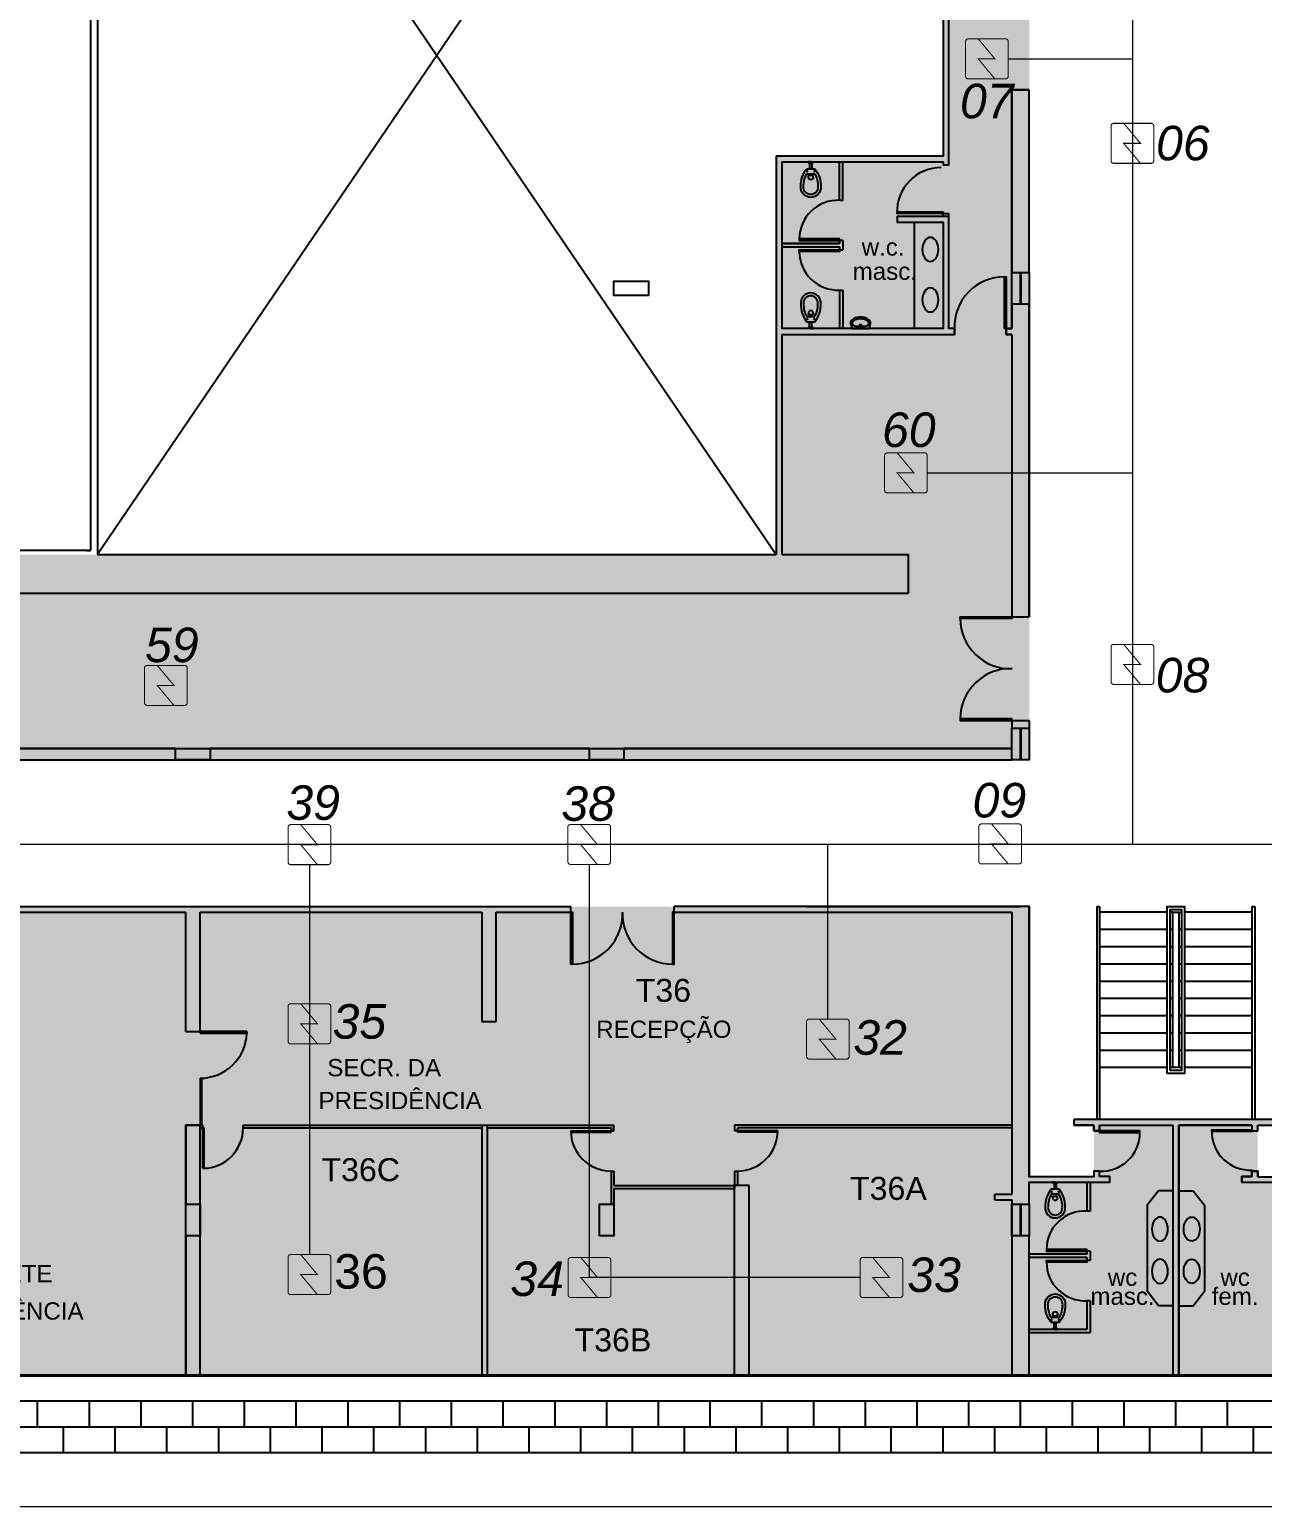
# Model space of a CAD drawing. Header units: metres. Extents: x -331 to 2982, y 362 to 2539.
# Drawn here: x 827.87 to 849.32, y 1250.24 to 1275.92 of the extents above; entities that cross this region are included whole.
import ezdxf
from ezdxf.enums import TextEntityAlignment as Align

# ---------------------------------------------------------------- set-up
doc = ezdxf.new("R2010")
doc.units = ezdxf.units.M
doc.linetypes.add('DOT075', pattern=[0.75, 0, -0.75])
doc.layers.add('_salas', color=251, linetype='Continuous', plot=False)
for name, color, linetype in [('ALV', 251, 'Continuous'), ('CX', 251, 'Continuous'), ('Det', 251, 'Continuous'), ('DET. FUMAÇA', 1, 'Continuous'), ('Div', 251, 'Continuous'), ('Est', 251, 'Continuous'), ('Mob', 251, 'Continuous'), ('Pis', 251, 'Continuous'), ('SALAS NOVAS', 7, 'Continuous'), ('Texto_Salas', 251, 'Continuous'), ('vid', 251, 'Continuous'), ('vis', 251, 'Continuous')]:
    doc.layers.add(name, color=color, linetype=linetype)
doc.styles.add('DESTAQUE', font='arial.ttf', dxfattribs={"height": 0.4})
doc.styles.add('X3G_ENTITY_14169E76', font='arial.ttf', dxfattribs={"height": 0.6})
doc.styles.add('X3G_ENTITY_14169E80', font='arial.ttf', dxfattribs={"height": 0.6})
doc.styles.add('X3G_ENTITY_14169E8A', font='arial.ttf', dxfattribs={"height": 0.6})
doc.styles.add('X3G_ENTITY_14169E94', font='arial.ttf', dxfattribs={"height": 0.6})
doc.styles.add('X3G_ENTITY_14169E9E', font='arial.ttf', dxfattribs={"height": 0.6})
doc.styles.add('X3G_ENTITY_14169F52', font='arial.ttf', dxfattribs={"height": 0.6})
doc.styles.add('X3G_ENTITY_14169F5C', font='arial.ttf', dxfattribs={"height": 0.6})
doc.styles.add('X3G_ENTITY_14169F66', font='arial.ttf', dxfattribs={"height": 0.6})
doc.styles.add('X3G_ENTITY_14169FA2', font='arial.ttf', dxfattribs={"height": 0.6})
doc.styles.add('X3G_ENTITY_14169FAC', font='arial.ttf', dxfattribs={"height": 0.6})
doc.styles.add('X3G_ENTITY_14169FB6', font='arial.ttf', dxfattribs={"height": 0.6})
doc.styles.add('X3G_ENTITY_14169FC0', font='arial.ttf', dxfattribs={"height": 0.6})
doc.styles.add('X3G_ENTITY_14169FCA', font='arial.ttf', dxfattribs={"height": 0.6})

# ---------------------------------------------------------------- blocks, each defined once
blk = doc.blocks.new('Detector de fumaça')
at = {"layer": 'DET. FUMAÇA', "linetype": 'Continuous', "lineweight": 15, "const_width": 0.0187}
blk.add_lwpolyline([(774.599, 539.816), (775.249, 539.816, -0.414214), (775.296, 539.769), (775.296, 539.167, -0.414214), (775.249, 539.12), (774.599, 539.12, -0.414214), (774.553, 539.167), (774.553, 539.769, -0.414214)], format="xyb", close=True, dxfattribs=at)
blk.add_lwpolyline([(774.773, 539.816), (775.064, 539.468), (774.773, 539.468), (775.064, 539.12)], dxfattribs=at)
blk = doc.blocks.new('MICTORIO')
at = {"layer": 'Mob'}
for p, q in [((251.968, 50.61), (251.968, 50.569)), ((252.063, 50.61), (252.187, 50.61)), ((252.063, 50.61), (252.063, 50.569)), ((252.187, 50.61), (252.187, 50.569)), ((252.282, 50.61), (252.282, 50.569)), ((251.968, 50.569), (252.282, 50.569))]:
    blk.add_line(p, q, dxfattribs=at)
blk.add_circle((252.125, 50.628), 0.0135, dxfattribs=at)
for centre, start, end in [((252.06, 50.743), 238.9514, 271.4823), ((252.19, 50.743), 268.5177, 301.0486)]:
    blk.add_arc(centre, 0.133, start, end, dxfattribs=at)
blk.add_ellipse((252.125, 50.659), major_axis=(-0.176, 0), ratio=0.617486, start_param=2.673339, end_param=6.751439, dxfattribs=at)
blk.add_rational_spline([(252.259, 50.629), (252.299, 50.679), (252.222, 50.717), (252.125, 50.766), (252.028, 50.717), (251.951, 50.679), (251.991, 50.629)], [1, 0.849339352205, 1, 0.762772005307, 1, 0.849339352207, 1], degree=2, knots=[2.673339, 2.673339, 2.673339, 3.868953, 3.868953, 5.555825, 5.555825, 6.751439, 6.751439, 6.751439], dxfattribs=at)
blk = doc.blocks.new('VASO')
at = {"layer": 'Mob'}
for p, q in [((302.351, 172.465), (302.38, 172.465)), ((302.351, 172.383), (302.38, 172.383)), ((302.38, 172.465), (302.38, 172.383)), ((302.411, 172.354), (302.411, 172.494)), ((302.499, 172.354), (302.499, 172.494)), ((302.599, 172.444), (302.499, 172.444)), ((302.599, 172.404), (302.499, 172.404)), ((302.599, 172.444), (302.599, 172.455)), ((302.599, 172.404), (302.599, 172.444)), ((302.599, 172.404), (302.599, 172.393)), ((302.619, 172.464), (302.609, 172.464)), ((302.619, 172.383), (302.609, 172.383)), ((302.619, 172.424), (302.619, 172.464)), ((302.619, 172.424), (302.619, 172.383))]:
    blk.add_line(p, q, dxfattribs=at)
for centre in [(302.453, 172.486), (302.453, 172.362)]:
    blk.add_circle(centre, 0.00707, dxfattribs=at)
for centre, radius, start, end in [((302.178, 172.42), 0.179, 86.6811, 178.7962), ((302.205, 172.134), 0.464, 50.6979, 92.0637), ((302.178, 172.427), 0.179, 181.2038, 273.3189), ((302.178, 172.42), 0.129, 86.6811, 178.7962), ((302.178, 172.427), 0.129, 181.2038, 273.3189), ((302.205, 172.713), 0.464, 267.9363, 309.3021), ((302.205, 172.134), 0.414, 60.1325, 92.0637), ((302.205, 172.713), 0.414, 267.9363, 299.8675), ((302.349, 172.422), 0.043, 86.6811, 178.7962), ((302.349, 172.426), 0.043, 181.2038, 273.3189), ((302.609, 172.455), 0.00935, 90, 180), ((302.609, 172.393), 0.00935, 180, 270)]:
    blk.add_arc(centre, radius, start, end, dxfattribs=at)

msp = doc.modelspace()

# ---------------------------------------------------------------- hatches: boundary and pattern name
at = {"layer": '_salas', "transparency": 33554559}
h = msp.add_hatch(color=256, dxfattribs=at)
h.dxf.hatch_style = 1
h.paths.add_polyline_path([(809.669, 1266.221), (809.669, 1284.721), (826.659, 1284.721), (826.659, 1284.371), (828.929, 1284.371), (828.929, 1284.151), (840.859, 1284.151), (840.859, 1277.221), (843.759, 1277.221), (843.759, 1273.721), (845.259, 1273.721), (845.259, 1288.321), (844.959, 1288.321), (844.959, 1287.721), (801.119, 1287.721), (801.119, 1269.471), (806.009, 1269.471), (806.009, 1266.721), (808.709, 1266.721), (808.709, 1266.221)])
h = msp.add_hatch(color=256, dxfattribs=at)
h.dxf.hatch_style = 1
h.paths.add_polyline_path([(845.258, 1260.671), (806.008, 1260.671), (806.008, 1266.721), (806.008, 1269.471), (801.118, 1269.471), (801.118, 1266.371), (801.118, 1258.571), (794.808, 1258.571), (794.808, 1266.371), (794.808, 1266.521), (794.608, 1266.521), (794.608, 1250.721), (794.808, 1250.721), (794.808, 1252.511), (870.318, 1252.511), (870.318, 1276.021), (861.583, 1276.021), (861.529, 1275.921), (859.578, 1272.271), (857.358, 1272.271), (851.958, 1272.271), (849.558, 1272.271), (849.558, 1263.221), (850.458, 1263.221), (850.458, 1255.977), (849.233, 1255.977), (849.233, 1256.871), (849.583, 1256.871), (849.583, 1256.971), (846.033, 1256.971), (846.033, 1256.871), (846.383, 1256.871), (846.383, 1255.977), (845.258, 1255.977)])
h = msp.add_hatch(color=256, dxfattribs=at)
h.dxf.hatch_style = 1
h.paths.add_polyline_path([(845.259, 1263.221), (845.259, 1273.721), (843.759, 1273.721), (840.859, 1273.721), (840.859, 1266.791), (826.659, 1266.791), (826.659, 1266.221), (809.669, 1266.221), (809.009, 1266.221), (809.009, 1263.221)])

# ---------------------------------------------------------------- linework, layer by layer
at = {"layer": 'ALV', "color": 251, "ltscale": 0.8}
for p, q in [((828.929, 1284.371), (828.929, 1266.861)), ((829.049, 1284.151), (829.049, 1266.791)), ((829.049, 1284.151), (829.049, 1266.791)), ((844.959, 1271.696), (844.959, 1274.871)), ((844.959, 1274.871), (845.259, 1274.871)), ((845.099, 1274.871), (844.959, 1274.871)), ((844.959, 1274.871), (844.959, 1271.696)), ((845.259, 1274.871), (845.119, 1274.871)), ((845.259, 1271.696), (845.259, 1274.871)), ((843.759, 1272.571), (843.759, 1270.721)), ((844.959, 1270.721), (844.959, 1271.146)), ((844.959, 1271.146), (844.959, 1270.721)), ((845.259, 1271.146), (845.259, 1265.708)), ((845.259, 1265.708), (845.259, 1271.146)), ((843.959, 1270.721), (843.859, 1270.721)), ((843.959, 1270.721), (843.959, 1270.621)), ((844.859, 1270.721), (844.959, 1270.721)), ((844.859, 1270.621), (844.859, 1270.721)), ((844.959, 1270.721), (844.859, 1270.721)), ((844.859, 1270.721), (844.859, 1270.621)), ((844.959, 1270.621), (844.859, 1270.621)), ((844.859, 1270.621), (844.959, 1270.621)), ((844.959, 1270.621), (844.959, 1265.708)), ((844.959, 1270.621), (844.959, 1265.708)), ((828.859, 1266.861), (828.929, 1266.861)), ((829.049, 1266.791), (840.859, 1266.791)), ((840.959, 1266.791), (843.159, 1266.791)), ((843.159, 1266.121), (843.159, 1266.791)), ((826.759, 1266.121), (843.159, 1266.121)), ((844.959, 1265.708), (845.259, 1265.708)), ((844.959, 1265.708), (845.099, 1265.708)), ((845.119, 1265.708), (845.259, 1265.708)), ((844.959, 1263.908), (845.259, 1263.908)), ((844.959, 1263.908), (844.959, 1263.771)), ((845.259, 1263.908), (845.259, 1263.771)), ((809.209, 1263.421), (844.959, 1263.421)), ((809.209, 1263.221), (844.959, 1263.221)), ((821.184, 1260.671), (837.284, 1260.671)), ((823.659, 1260.571), (830.584, 1260.571)), ((830.584, 1258.501), (830.584, 1260.571)), ((830.834, 1258.501), (830.834, 1260.571)), ((830.834, 1260.571), (835.734, 1260.571)), ((835.734, 1260.571), (835.734, 1258.671)), ((835.984, 1260.571), (837.284, 1260.571)), ((835.984, 1258.671), (835.984, 1260.571)), ((837.284, 1260.571), (837.284, 1260.671)), ((845.119, 1260.671), (839.084, 1260.671)), ((839.084, 1260.571), (839.084, 1260.671)), ((839.084, 1260.571), (844.959, 1260.571)), ((841.378, 1260.671), (845.099, 1260.671)), ((841.378, 1260.571), (844.959, 1260.571)), ((844.959, 1260.571), (844.959, 1255.671)), ((845.259, 1260.671), (845.259, 1255.971)), ((844.959, 1258.971), (844.959, 1255.671)), ((835.734, 1258.671), (835.984, 1258.671)), ((830.584, 1258.501), (830.834, 1258.501)), ((830.584, 1252.531), (830.584, 1256.871)), ((830.584, 1256.871), (830.834, 1256.871)), ((830.834, 1252.531), (830.834, 1256.871)), ((830.834, 1256.871), (830.884, 1256.871)), ((830.884, 1256.121), (830.884, 1256.871)), ((846.034, 1256.971), (846.034, 1256.871)), ((849.584, 1256.971), (846.034, 1256.971)), ((846.034, 1256.971), (846.034, 1256.871)), ((846.384, 1256.871), (846.034, 1256.871)), ((846.034, 1256.871), (846.384, 1256.871)), ((846.384, 1256.771), (846.384, 1256.871)), ((846.384, 1256.871), (846.384, 1256.771)), ((846.484, 1256.871), (846.484, 1256.771)), ((846.484, 1256.771), (846.484, 1256.871)), ((846.484, 1256.871), (847.759, 1256.871)), ((847.759, 1256.871), (847.759, 1252.531)), ((847.759, 1256.871), (847.759, 1252.531)), ((847.859, 1256.871), (847.859, 1252.531)), ((849.134, 1256.871), (847.859, 1256.871)), ((847.859, 1256.871), (849.134, 1256.871)), ((847.859, 1252.531), (847.859, 1256.871)), ((849.134, 1256.871), (849.134, 1256.771)), ((849.134, 1256.871), (849.134, 1256.771)), ((849.234, 1256.871), (849.584, 1256.871)), ((849.234, 1256.771), (849.234, 1256.871)), ((849.234, 1256.771), (849.234, 1256.871)), ((849.234, 1256.871), (849.584, 1256.871)), ((830.834, 1256.821), (830.904, 1256.821)), ((830.904, 1256.121), (830.904, 1256.821)), ((846.484, 1256.771), (846.384, 1256.771)), ((846.384, 1256.771), (846.484, 1256.771)), ((849.134, 1256.771), (849.234, 1256.771)), ((849.134, 1256.771), (849.234, 1256.771)), ((849.134, 1256.071), (849.234, 1256.071)), ((849.134, 1255.977), (849.134, 1256.071)), ((849.234, 1256.071), (849.234, 1255.971)), ((840.134, 1252.531), (840.134, 1255.821)), ((840.384, 1255.821), (840.134, 1255.821)), ((840.384, 1252.531), (840.384, 1255.821)), ((848.959, 1255.977), (849.134, 1255.977)), ((848.959, 1255.877), (848.959, 1255.977)), ((849.234, 1255.971), (850.459, 1255.971)), ((840.384, 1252.531), (840.384, 1255.671)), ((844.659, 1255.571), (844.659, 1255.671)), ((844.659, 1255.671), (844.959, 1255.671)), ((844.659, 1255.571), (844.959, 1255.571)), ((844.959, 1255.571), (844.959, 1252.531)), ((844.959, 1255.571), (844.959, 1255.496)), ((830.584, 1254.946), (830.584, 1252.531)), ((844.959, 1254.946), (844.959, 1252.531)), ((845.259, 1252.531), (845.259, 1254.946))]:
    msp.add_line(p, q, dxfattribs=at)
for points in [[(840.859, 1284.151), (840.859, 1277.221), (843.759, 1277.221), (843.759, 1273.721), (840.859, 1273.721), (840.859, 1266.791)], [(840.959, 1266.791), (840.959, 1270.621), (843.959, 1270.621), (843.959, 1270.721), (843.859, 1270.721), (843.859, 1272.671), (842.959, 1272.671), (842.959, 1272.571), (843.759, 1272.571), (843.759, 1270.721), (842.059, 1270.721), (840.959, 1270.721), (840.959, 1272.121), (840.959, 1273.621), (842.059, 1273.621), (843.759, 1273.621), (843.759, 1273.571), (843.859, 1273.571), (843.859, 1278.221)], [(828.929, 1266.861), (828.859, 1266.861), (826.659, 1266.861), (826.659, 1266.861), (808.809, 1266.861), (808.809, 1266.861), (807.719, 1266.861), (807.719, 1266.861), (807.619, 1266.861), (807.619, 1266.121), (808.709, 1266.121), (808.709, 1266.121), (826.759, 1266.121)], [(845.119, 1255.496), (845.259, 1255.496), (845.259, 1255.877), (846.659, 1255.877), (846.659, 1255.977), (846.484, 1255.977), (846.484, 1256.071), (846.384, 1256.071), (846.384, 1255.971), (845.259, 1255.971), (845.259, 1260.671), (845.119, 1260.671)], [(849.234, 1255.971), (849.234, 1256.071), (849.134, 1256.071), (849.134, 1255.977), (848.959, 1255.977), (848.959, 1255.877), (850.459, 1255.877)]]:
    msp.add_lwpolyline(points, dxfattribs=at)
for points in [[(830.409, 1263.421), (823.809, 1263.421), (823.809, 1263.221), (830.409, 1263.221)], [(837.609, 1263.421), (831.009, 1263.421), (831.009, 1263.221), (837.609, 1263.221)], [(844.959, 1263.421), (838.209, 1263.421), (838.209, 1263.221), (844.959, 1263.221)], [(830.834, 1256.871), (830.584, 1256.871), (830.584, 1255.496), (830.834, 1255.496)]]:
    msp.add_lwpolyline(points, close=True, dxfattribs=at)
at = {"layer": 'CX', "color": 251, "ltscale": 0.8}
for p, q in [((830.834, 1258.501), (830.834, 1258.471)), ((831.649, 1258.501), (830.834, 1258.501)), ((830.834, 1258.471), (831.649, 1258.471)), ((831.649, 1258.501), (831.649, 1258.471)), ((830.834, 1257.686), (830.864, 1257.686)), ((830.834, 1257.686), (830.834, 1256.871)), ((830.864, 1256.871), (830.864, 1257.686)), ((830.834, 1256.871), (830.864, 1256.871))]:
    msp.add_line(p, q, dxfattribs=at)
at = {"layer": 'CX', "color": 251}
for p, q in [((837.284, 1256.771), (837.984, 1256.771)), ((837.284, 1256.751), (837.984, 1256.751)), ((837.984, 1256.771), (837.984, 1256.751)), ((840.884, 1256.771), (840.134, 1256.771)), ((840.884, 1256.751), (840.184, 1256.751))]:
    msp.add_line(p, q, dxfattribs=at)
at = {"layer": 'CX', "ltscale": 8}
for points in [[(843.759, 1272.751), (843.759, 1272.721), (842.959, 1272.721), (842.959, 1272.751)], [(841.959, 1272.251), (841.959, 1272.281), (841.259, 1272.281), (841.259, 1272.251)], [(841.959, 1272.091), (841.959, 1272.061), (841.259, 1272.061), (841.259, 1272.091)], [(844.859, 1270.721), (844.829, 1270.721), (844.829, 1271.621), (844.859, 1271.621)], [(844.959, 1265.708), (844.959, 1265.678), (844.059, 1265.678), (844.059, 1265.708)], [(844.959, 1263.908), (844.959, 1263.938), (844.059, 1263.938), (844.059, 1263.908)], [(837.284, 1260.571), (837.314, 1260.571), (837.314, 1259.671), (837.284, 1259.671)], [(839.084, 1260.571), (839.054, 1260.571), (839.054, 1259.671), (839.084, 1259.671)], [(846.484, 1256.771), (846.484, 1256.741), (847.184, 1256.741), (847.184, 1256.771)], [(849.134, 1256.789), (849.134, 1256.759), (848.434, 1256.759), (848.434, 1256.789)], [(846.259, 1254.677), (846.259, 1254.707), (845.559, 1254.707), (845.559, 1254.677)], [(846.259, 1254.517), (846.259, 1254.487), (845.559, 1254.487), (845.559, 1254.517)]]:
    msp.add_lwpolyline(points, close=True, dxfattribs=at)
at = {"layer": 'CX', "color": 251, "ltscale": 8, "true_color": 0x606060}
for centre, radius, start, end in [((843.729, 1272.751), 0.771, 90, 182.1894), ((841.93, 1272.281), 0.671, 87.4911, 180), ((841.93, 1272.061), 0.671, 180, 272.5089), ((844.829, 1270.751), 0.871, 90, 181.942), ((844.93, 1265.678), 0.871, 180, 271.942), ((844.93, 1263.938), 0.871, 88.058, 180), ((837.314, 1260.542), 0.871, 270, 1.942), ((839.054, 1260.542), 0.871, 178.058, 270), ((846.513, 1256.741), 0.671, 267.4911, 0), ((849.105, 1256.759), 0.671, 180, 272.5089), ((846.23, 1254.707), 0.671, 87.4911, 180), ((846.23, 1254.487), 0.671, 180, 272.5089)]:
    msp.add_arc(centre, radius, start, end, dxfattribs=at)
at = {"layer": 'CX', "color": 251}
for centre, radius, start, end in [((830.834, 1258.501), 0.815, 270, 357.8905), ((837.984, 1256.771), 0.7, 180, 270), ((840.184, 1256.771), 0.7, 270, 0)]:
    msp.add_arc(centre, radius, start, end, dxfattribs=at)
at = {"layer": 'Det', "color": 251, "ltscale": 0.8}
for p, q in [((840.859, 1284.151), (829.049, 1266.791)), ((829.049, 1284.151), (840.859, 1266.791))]:
    msp.add_line(p, q, dxfattribs=at)
at = {"layer": 'Det', "color": 251}
for p, q in [((870.759, 1252.071), (794.809, 1252.071)), ((828.009, 1251.621), (828.009, 1252.071)), ((828.459, 1252.071), (828.459, 1252.071)), ((828.909, 1251.621), (828.909, 1252.071)), ((829.359, 1252.071), (829.359, 1252.071)), ((829.809, 1251.621), (829.809, 1252.071)), ((830.259, 1252.071), (830.259, 1252.071)), ((830.709, 1251.621), (830.709, 1252.071)), ((831.159, 1252.071), (831.159, 1252.071)), ((831.609, 1251.621), (831.609, 1252.071)), ((832.059, 1252.071), (832.059, 1252.071)), ((832.509, 1251.621), (832.509, 1252.071)), ((832.959, 1252.071), (832.959, 1252.071)), ((833.409, 1251.621), (833.409, 1252.071)), ((833.859, 1252.071), (833.859, 1252.071)), ((834.309, 1251.621), (834.309, 1252.071)), ((834.759, 1252.071), (834.759, 1252.071)), ((835.209, 1251.621), (835.209, 1252.071)), ((835.659, 1252.071), (835.659, 1252.071)), ((836.109, 1251.621), (836.109, 1252.071)), ((836.559, 1252.071), (836.559, 1252.071)), ((837.009, 1251.621), (837.009, 1252.071)), ((837.459, 1252.071), (837.459, 1252.071)), ((837.909, 1251.621), (837.909, 1252.071)), ((838.359, 1252.071), (838.359, 1252.071)), ((838.809, 1251.621), (838.809, 1252.071)), ((839.259, 1252.071), (839.259, 1252.071)), ((839.709, 1251.621), (839.709, 1252.071)), ((840.159, 1252.071), (840.159, 1252.071)), ((840.609, 1251.621), (840.609, 1252.071)), ((841.059, 1252.071), (841.059, 1252.071)), ((841.509, 1251.621), (841.509, 1252.071)), ((841.959, 1252.071), (841.959, 1252.071)), ((842.409, 1251.621), (842.409, 1252.071)), ((842.859, 1252.071), (842.859, 1252.071)), ((843.309, 1251.621), (843.309, 1252.071)), ((843.759, 1252.071), (843.759, 1252.071)), ((844.209, 1251.621), (844.209, 1252.071)), ((844.659, 1252.071), (844.659, 1252.071)), ((845.109, 1251.621), (845.109, 1252.071)), ((845.559, 1252.071), (845.559, 1252.071)), ((846.009, 1251.621), (846.009, 1252.071)), ((846.459, 1252.071), (846.459, 1252.071)), ((846.909, 1251.621), (846.909, 1252.071)), ((847.359, 1252.071), (847.359, 1252.071)), ((847.809, 1251.621), (847.809, 1252.071)), ((848.259, 1252.071), (848.259, 1252.071)), ((848.709, 1251.621), (848.709, 1252.071)), ((849.159, 1252.071), (849.159, 1252.071)), ((870.759, 1251.621), (794.809, 1251.621)), ((828.459, 1251.171), (828.459, 1251.621)), ((829.359, 1251.171), (829.359, 1251.621)), ((830.259, 1251.171), (830.259, 1251.621)), ((831.159, 1251.171), (831.159, 1251.621)), ((832.059, 1251.171), (832.059, 1251.621)), ((832.959, 1251.171), (832.959, 1251.621)), ((833.859, 1251.171), (833.859, 1251.621)), ((834.759, 1251.171), (834.759, 1251.621)), ((835.659, 1251.171), (835.659, 1251.621)), ((836.559, 1251.171), (836.559, 1251.621)), ((837.459, 1251.171), (837.459, 1251.621)), ((838.359, 1251.171), (838.359, 1251.621)), ((839.259, 1251.171), (839.259, 1251.621)), ((840.159, 1251.171), (840.159, 1251.621)), ((841.059, 1251.171), (841.059, 1251.621)), ((841.959, 1251.171), (841.959, 1251.621)), ((842.859, 1251.171), (842.859, 1251.621)), ((843.759, 1251.171), (843.759, 1251.621)), ((844.659, 1251.171), (844.659, 1251.621)), ((845.559, 1251.171), (845.559, 1251.621)), ((846.459, 1251.171), (846.459, 1251.621)), ((847.359, 1251.171), (847.359, 1251.621)), ((848.259, 1251.171), (848.259, 1251.621)), ((849.159, 1251.171), (849.159, 1251.621)), ((871.209, 1251.171), (794.809, 1251.171))]:
    msp.add_line(p, q, dxfattribs=at)
at = {"layer": 'Div', "color": 150, "linetype": 'Continuous', "lineweight": 0}
for p, q in [((847.054, 1288.591), (847.054, 1261.752)), ((844.893, 1275.411), (847.054, 1275.411)), ((843.485, 1268.212), (847.054, 1268.212)), ((854.174, 1261.752), (803.164, 1261.752)), ((841.756, 1258.714), (841.756, 1261.752)), ((832.736, 1261.4), (832.736, 1254.62)), ((837.604, 1261.404), (837.604, 1254.221)), ((842.317, 1254.221), (837.604, 1254.221))]:
    msp.add_line(p, q, dxfattribs=at)
at = {"layer": 'Div', "lineweight": 0, "ltscale": 0.8}
for p, q in [((841.959, 1272.951), (841.959, 1273.621)), ((842.019, 1272.951), (842.019, 1273.621)), ((842.019, 1272.951), (841.959, 1272.951)), ((843.759, 1272.671), (843.759, 1272.721)), ((843.759, 1272.721), (843.859, 1272.721)), ((843.859, 1272.671), (843.859, 1272.721)), ((842.019, 1272.251), (841.959, 1272.251)), ((841.959, 1272.251), (841.959, 1272.201)), ((842.019, 1272.251), (842.019, 1272.091)), ((840.959, 1272.201), (841.959, 1272.201)), ((841.959, 1272.201), (840.959, 1272.201)), ((840.959, 1272.141), (841.959, 1272.141)), ((841.959, 1272.141), (841.959, 1272.091)), ((841.959, 1272.091), (842.019, 1272.091)), ((841.959, 1271.391), (841.959, 1270.721)), ((841.959, 1271.391), (842.019, 1271.391)), ((842.019, 1271.391), (842.019, 1270.721)), ((840.134, 1256.871), (840.134, 1256.771)), ((837.984, 1256.071), (838.034, 1256.071)), ((840.134, 1256.071), (840.184, 1256.071))]:
    msp.add_line(p, q, dxfattribs=at)
at = {"layer": 'Div', "color": 251, "ltscale": 0.8}
for p, q in [((841.959, 1272.951), (841.959, 1273.621)), ((842.019, 1272.951), (842.019, 1273.621)), ((842.019, 1272.951), (841.959, 1272.951)), ((843.759, 1272.671), (843.759, 1272.721)), ((843.759, 1272.721), (843.859, 1272.721)), ((843.859, 1272.671), (843.859, 1272.721)), ((842.019, 1272.251), (841.959, 1272.251)), ((841.959, 1272.251), (841.959, 1272.201)), ((842.019, 1272.251), (842.019, 1272.091)), ((840.959, 1272.201), (841.959, 1272.201)), ((841.959, 1272.201), (840.959, 1272.201)), ((840.959, 1272.141), (841.959, 1272.141)), ((841.959, 1272.141), (841.959, 1272.091)), ((841.959, 1272.091), (842.019, 1272.091)), ((841.959, 1271.391), (841.959, 1270.721)), ((841.959, 1271.391), (842.019, 1271.391)), ((842.019, 1271.391), (842.019, 1270.721)), ((840.134, 1256.871), (840.134, 1256.771)), ((837.984, 1256.071), (838.034, 1256.071)), ((840.134, 1256.071), (840.184, 1256.071))]:
    msp.add_line(p, q, dxfattribs=at)
at = {"layer": 'Div', "lineweight": 0}
for p, q in [((831.584, 1256.871), (835.734, 1256.871)), ((835.734, 1256.871), (835.834, 1256.871)), ((835.734, 1256.871), (835.734, 1252.531)), ((835.834, 1252.531), (835.834, 1256.871)), ((835.834, 1256.871), (838.034, 1256.871)), ((838.034, 1256.771), (838.034, 1256.871)), ((844.959, 1256.871), (840.134, 1256.871)), ((831.584, 1256.821), (835.734, 1256.821)), ((835.834, 1256.821), (837.984, 1256.821)), ((837.984, 1256.821), (837.984, 1256.771)), ((837.984, 1256.771), (838.034, 1256.771)), ((844.959, 1256.821), (840.184, 1256.821)), ((840.184, 1256.821), (840.184, 1256.751)), ((837.984, 1256.071), (837.984, 1255.496)), ((838.034, 1256.071), (838.034, 1255.821)), ((840.134, 1256.071), (840.134, 1255.771)), ((840.184, 1256.071), (840.184, 1255.821)), ((838.034, 1255.821), (840.134, 1255.821)), ((846.259, 1255.877), (846.259, 1255.377)), ((846.319, 1255.877), (846.319, 1255.377)), ((838.034, 1255.771), (840.134, 1255.771)), ((838.034, 1255.771), (838.034, 1255.496)), ((846.319, 1255.377), (846.259, 1255.377)), ((846.259, 1254.627), (845.259, 1254.627)), ((846.259, 1254.567), (845.259, 1254.567)), ((846.319, 1254.677), (846.259, 1254.677)), ((846.259, 1254.677), (846.259, 1254.627)), ((846.259, 1254.567), (846.259, 1254.517)), ((846.319, 1254.677), (846.319, 1254.517)), ((846.319, 1254.517), (846.259, 1254.517)), ((846.319, 1253.817), (846.259, 1253.817)), ((846.259, 1253.817), (846.259, 1253.317)), ((846.319, 1253.817), (846.319, 1253.257)), ((846.259, 1253.317), (845.259, 1253.317)), ((846.319, 1253.257), (845.259, 1253.257)), ((846.259, 1253.317), (845.319, 1253.317)), ((846.259, 1253.317), (845.319, 1253.317))]:
    msp.add_line(p, q, dxfattribs=at)
at = {"layer": 'Div', "color": 251}
for p, q in [((831.584, 1256.871), (835.734, 1256.871)), ((835.734, 1256.871), (835.834, 1256.871)), ((835.734, 1256.871), (835.734, 1252.531)), ((835.834, 1252.531), (835.834, 1256.871)), ((835.834, 1256.871), (838.034, 1256.871)), ((838.034, 1256.771), (838.034, 1256.871)), ((844.959, 1256.871), (840.134, 1256.871)), ((831.584, 1256.821), (835.734, 1256.821)), ((835.834, 1256.821), (837.984, 1256.821)), ((837.984, 1256.821), (837.984, 1256.771)), ((837.984, 1256.771), (838.034, 1256.771)), ((844.959, 1256.821), (840.184, 1256.821)), ((840.184, 1256.821), (840.184, 1256.751)), ((837.984, 1256.071), (837.984, 1255.496)), ((838.034, 1256.071), (838.034, 1255.821)), ((840.134, 1256.071), (840.134, 1255.771)), ((840.184, 1256.071), (840.184, 1255.821)), ((838.034, 1255.821), (840.134, 1255.821)), ((846.259, 1255.877), (846.259, 1255.377)), ((846.319, 1255.877), (846.319, 1255.377)), ((838.034, 1255.771), (840.134, 1255.771)), ((838.034, 1255.771), (838.034, 1255.496)), ((846.319, 1255.377), (846.259, 1255.377)), ((846.259, 1254.627), (845.259, 1254.627)), ((846.259, 1254.567), (845.259, 1254.567)), ((846.319, 1254.677), (846.259, 1254.677)), ((846.259, 1254.677), (846.259, 1254.627)), ((846.259, 1254.567), (846.259, 1254.517)), ((846.319, 1254.677), (846.319, 1254.517)), ((846.319, 1254.517), (846.259, 1254.517)), ((846.319, 1253.817), (846.259, 1253.817)), ((846.259, 1253.817), (846.259, 1253.317)), ((846.319, 1253.817), (846.319, 1253.257)), ((846.259, 1253.317), (845.259, 1253.317)), ((846.319, 1253.257), (845.259, 1253.257)), ((846.259, 1253.317), (845.319, 1253.317)), ((846.259, 1253.317), (845.319, 1253.317))]:
    msp.add_line(p, q, dxfattribs=at)
at = {"layer": 'Div', "color": 230, "linetype": 'Continuous', "lineweight": 0}
msp.add_line((786.368, 1250.24), (872.223, 1250.24), dxfattribs=at)
at = {"layer": 'Est', "color": 251}
for points in [[(838.634, 1271.296), (838.034, 1271.296), (838.034, 1271.546), (838.634, 1271.546)], [(844.959, 1271.146), (844.959, 1271.696), (845.099, 1271.696), (845.099, 1271.146)], [(845.119, 1271.146), (845.119, 1271.696), (845.259, 1271.696), (845.259, 1271.146)], [(844.959, 1263.221), (844.959, 1263.771), (845.099, 1263.771), (845.099, 1263.221)], [(845.119, 1263.221), (845.119, 1263.771), (845.259, 1263.771), (845.259, 1263.221)], [(831.009, 1263.221), (830.409, 1263.221), (830.409, 1263.421), (831.009, 1263.421)], [(838.209, 1263.221), (837.609, 1263.221), (837.609, 1263.421), (838.209, 1263.421)], [(830.584, 1254.946), (830.584, 1255.496), (830.834, 1255.496), (830.834, 1254.946)], [(837.784, 1254.946), (837.784, 1255.496), (838.034, 1255.496), (838.034, 1254.946)], [(844.959, 1254.946), (844.959, 1255.496), (845.099, 1255.496), (845.099, 1254.946)], [(845.119, 1254.946), (845.119, 1255.496), (845.259, 1255.496), (845.259, 1254.946)]]:
    msp.add_lwpolyline(points, close=True, dxfattribs=at)
at = {"layer": 'Mob', "color": 251}
msp.add_line((843.259, 1272.571), (843.259, 1270.721), dxfattribs=at)
at = {"layer": 'Mob', "color": 251, "ltscale": 0.8}
for p, q in [((847.508, 1255.73), (847.309, 1255.477)), ((847.759, 1255.73), (847.508, 1255.73)), ((847.859, 1255.73), (848.11, 1255.73)), ((848.11, 1255.73), (848.309, 1255.477)), ((847.309, 1255.477), (847.309, 1253.983)), ((848.309, 1255.477), (848.309, 1253.983)), ((847.508, 1253.73), (847.309, 1253.983)), ((848.11, 1253.73), (848.309, 1253.983)), ((847.759, 1253.73), (847.508, 1253.73)), ((847.859, 1253.73), (848.11, 1253.73))]:
    msp.add_line(p, q, dxfattribs=at)
at = {"layer": 'Mob', "color": 251, "extrusion": (0, 0, -1)}
for centre, major_axis in [((843.539, 1272.097), (0, 0.21)), ((843.539, 1271.22), (0, 0.21)), ((847.532, 1255.062), (0, -0.21)), ((847.532, 1254.329), (0, -0.21))]:
    msp.add_ellipse(centre, major_axis=major_axis, ratio=0.666667, dxfattribs=at)
at = {"layer": 'Mob', "color": 251}
for centre in [(848.086, 1255.062), (848.086, 1254.329)]:
    msp.add_ellipse(centre, major_axis=(0, -0.21), ratio=0.666667, dxfattribs=at)
at = {"layer": 'Pis', "color": 251, "ltscale": 0.8}
for p, q in [((847.659, 1260.571), (846.484, 1260.571)), ((847.759, 1260.571), (847.709, 1260.571)), ((847.759, 1257.871), (847.759, 1260.571)), ((847.759, 1260.571), (847.859, 1260.571)), ((847.859, 1260.571), (847.909, 1260.571)), ((847.859, 1260.571), (847.859, 1257.871)), ((849.134, 1260.571), (847.959, 1260.571)), ((847.659, 1260.271), (846.484, 1260.271)), ((847.759, 1260.271), (847.709, 1260.271)), ((847.909, 1260.271), (847.859, 1260.271)), ((849.134, 1260.271), (847.959, 1260.271)), ((847.659, 1259.971), (846.484, 1259.971)), ((847.759, 1259.971), (847.709, 1259.971)), ((847.909, 1259.971), (847.859, 1259.971)), ((849.134, 1259.971), (847.959, 1259.971)), ((847.659, 1259.671), (846.484, 1259.671)), ((847.759, 1259.671), (847.709, 1259.671)), ((847.909, 1259.671), (847.859, 1259.671)), ((849.134, 1259.671), (847.959, 1259.671)), ((847.659, 1259.371), (846.484, 1259.371)), ((847.759, 1259.371), (847.709, 1259.371)), ((847.909, 1259.371), (847.859, 1259.371)), ((849.134, 1259.371), (847.959, 1259.371)), ((847.659, 1259.071), (846.484, 1259.071)), ((847.759, 1259.071), (847.709, 1259.071)), ((847.909, 1259.071), (847.859, 1259.071)), ((849.134, 1259.071), (847.959, 1259.071)), ((847.659, 1258.771), (846.484, 1258.771)), ((847.759, 1258.771), (847.709, 1258.771)), ((847.909, 1258.771), (847.859, 1258.771)), ((849.134, 1258.771), (847.959, 1258.771)), ((847.659, 1258.471), (846.484, 1258.471)), ((847.759, 1258.471), (847.709, 1258.471)), ((847.909, 1258.471), (847.859, 1258.471)), ((849.134, 1258.471), (847.959, 1258.471)), ((847.659, 1258.171), (846.484, 1258.171)), ((847.759, 1258.171), (847.709, 1258.171)), ((847.909, 1258.171), (847.859, 1258.171)), ((849.134, 1258.171), (847.959, 1258.171)), ((847.659, 1257.871), (846.484, 1257.871)), ((847.759, 1257.871), (847.709, 1257.871)), ((847.859, 1257.871), (847.759, 1257.871)), ((847.909, 1257.871), (847.859, 1257.871)), ((849.134, 1257.871), (847.959, 1257.871))]:
    msp.add_line(p, q, dxfattribs=at)
at = {"layer": 'vid', "color": 251}
for p, q in [((831.584, 1256.821), (831.584, 1256.871)), ((794.809, 1252.531), (870.299, 1252.531)), ((794.809, 1252.511), (870.319, 1252.511))]:
    msp.add_line(p, q, dxfattribs=at)
msp.add_arc((830.884, 1256.821), 0.7, 270, 0, dxfattribs=at)
at = {"layer": 'vis', "color": 251, "ltscale": 0.8}
for p, q in [((846.434, 1260.671), (846.484, 1260.671)), ((846.434, 1260.671), (846.434, 1256.971)), ((846.434, 1260.671), (846.484, 1260.671)), ((846.484, 1260.671), (846.484, 1256.971)), ((849.134, 1260.671), (849.184, 1260.671)), ((849.134, 1260.671), (849.134, 1256.971)), ((849.134, 1260.671), (849.184, 1260.671)), ((849.184, 1260.671), (849.184, 1256.971))]:
    msp.add_line(p, q, dxfattribs=at)
at = {"layer": 'vis', "color": 251}
for p, q in [((847.659, 1257.771), (847.659, 1260.671)), ((847.959, 1257.771), (847.659, 1257.771))]:
    msp.add_line(p, q, dxfattribs=at)
msp.add_lwpolyline([(847.659, 1257.771), (847.659, 1260.671), (847.959, 1260.671), (847.959, 1257.771)], close=True, dxfattribs=at)
at = {"layer": 'vis', "color": 251, "ltscale": 0.8}
msp.add_lwpolyline([(847.709, 1257.821), (847.709, 1260.621), (847.909, 1260.621), (847.909, 1257.821)], close=True, dxfattribs=at)

# ---------------------------------------------------------------- block references
at = {"layer": 'DET. FUMAÇA', "linetype": 'Continuous', "lineweight": 0}
for p in [(69.598, 735.943), (72.13, 734.474), (68.189, 728.744), (72.13, 725.414), (55.316, 725.049), (57.812, 722.28), (62.68, 722.284), (69.83, 722.292), (57.812, 719.165), (66.832, 718.899), (57.812, 714.804), (62.685, 714.753), (67.764, 714.753)]:
    msp.add_blockref('Detector de fumaça', p, dxfattribs=at)
at = {"layer": 'Mob', "color": 251, "xscale": -1}
for p, rotation in [((669.035, 971.002), 270), ((1018.134, 1555.936), 89.99999999999999)]:
    msp.add_blockref('VASO', p, dxfattribs=dict(at, rotation=rotation))
at = {"layer": 'Mob', "color": 251}
for p, rotation in [((669.035, 1573.34), 270), ((1018.134, 953.257), 90)]:
    msp.add_blockref('VASO', p, dxfattribs=dict(at, rotation=rotation))
msp.add_blockref('MICTORIO', (590.198, 1220.152), dxfattribs=at)

# ---------------------------------------------------------------- texts
at = {"layer": 'Div', "color": 5, "linetype": 'Continuous', "lineweight": 0, "true_color": 0x0000ff, "char_height": 0.6, "attachment_point": 1}
for s, insert, style in [('{\\fArial|b0|i1|c0|p34;07}', (844.055, 1274.977), 'X3G_ENTITY_14169F52'), ('{\\fArial|b0|i1|c0|p34;06}', (847.466, 1274.247), 'X3G_ENTITY_14169FCA'), ('{\\fArial|b0|i1|c0|p34;60}', (842.698, 1269.262), 'X3G_ENTITY_14169F5C'), ('{\\fArial|b0|i1|c0|p34;59}', (829.877, 1265.521), 'X3G_ENTITY_14169F66'), ('{\\fArial|b0|i1|c0|p34;08}', (847.46, 1264.995), 'X3G_ENTITY_14169FC0'), ('{\\fArial|b0|i1|c0|p34;39}', (832.336, 1262.779), 'X3G_ENTITY_14169FA2'), ('{\\fArial|b0|i1|c0|p34;38}', (837.119, 1262.762), 'X3G_ENTITY_14169FAC'), ('{\\fArial|b0|i1|c0|p34;09}', (844.274, 1262.821), 'X3G_ENTITY_14169FB6'), ('{\\fArial|b0|i1|c0|p34;35}', (833.14, 1258.974), 'X3G_ENTITY_14169E94'), ('{\\fArial|b0|i1|c0|p34;32}', (842.199, 1258.695), 'X3G_ENTITY_14169E9E'), ('36', (833.168, 1254.627), 'X3G_ENTITY_14169E8A'), ('{\\fArial|b0|i1|c0|p34;33}', (843.136, 1254.569), 'X3G_ENTITY_14169E76'), ('{\\fArial|b0|i1|c0|p34;34}', (836.232, 1254.5), 'X3G_ENTITY_14169E80')]:
    msp.add_mtext_dynamic_manual_height_columns(s, width=13.3188, gutter_width=2.5, heights=[0], dxfattribs=dict(at, insert=insert, style=style))
at = {"layer": 'SALAS NOVAS', "color": 251, "style": 'DESTAQUE'}
for s, p in [('T36', (838.413, 1259.014)), ('T36C', (832.946, 1255.896)), ('T36A', (842.141, 1255.571)), ('T36B', (837.349, 1252.936))]:
    msp.add_text(s, height=0.4, dxfattribs=at).set_placement(p)
at = {"layer": 'Texto_Salas', "color": 251, "linetype": 'DOT075', "style": 'DESTAQUE'}
for s, p in [('w.c.', (842.344, 1271.99)), ('masc.', (842.188, 1271.568)), ('RECEPÇÃO', (837.726, 1258.388)), ('SECR. DA', (833.048, 1257.72)), ('PRESIDÊNCIA', (832.895, 1257.149)), ('GABINETE', (826.149, 1254.137)), ('PRESIDÊNCIA', (825.967, 1253.489))]:
    msp.add_text(s, height=0.3, dxfattribs=at).set_placement(p)
at = {"layer": 'Texto_Salas', "color": 251, "style": 'DESTAQUE'}
for s, p in [('wc', (846.882, 1254.076)), ('wc', (848.841, 1254.076)), ('fem.', (848.841, 1253.745)), ('masc.', (846.882, 1253.745))]:
    msp.add_text(s, height=0.3, dxfattribs=at).set_placement(p, align=Align.CENTER)

doc.saveas('drawing.dxf')
